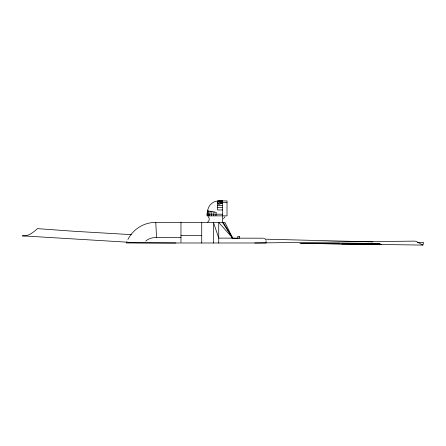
<?xml version="1.0" encoding="UTF-8"?>
<svg xmlns="http://www.w3.org/2000/svg" width="446" height="446" viewBox="0 0 446 446"><rect width="100%" height="100%" fill="white"/><g stroke="black" fill="none" stroke-linecap="round" stroke-linejoin="round"><path stroke-width="0.67" d="M207.044 214.197C207.412 210.205 208.41 205.818 211.828 203.298C216.098 199.786 221.963 201.196 227.02 200.912L227.02 215.858L207.044 215.858L207.044 214.197L222.504 214.197M207.914 210.897L207.345 215.858M208.773 211.042L208.232 215.858M210.138 211.276L209.637 215.858M211.922 211.582L211.471 215.858M213.996 211.939L213.612 215.858M303.369 243.382L422.864 245.088L423.7 242.657L417.428 242.563M223.479 218.824L224.901 216.739M207.663 222.13C209.508 220.971 209.787 218.127 208.21 216.628M231.742 237.11L232.667 238.119L222.504 222.459L222.504 200.912L217.553 202.172L227.02 202.568M222.504 200.912L217.553 201.291L222.504 201.291M180.97 237.467L154.132 237.59A16.112 16.112 0 0 0 145.641 241.085M254.75 242.986L414.88 241.119L416.179 241.414L422.864 245.088M299.957 243.354L339.406 243.243M222.504 200.99L217.553 200.99L217.553 209.966L222.504 209.966M218.791 203.577L217.553 203.577L222.504 202.568L217.553 205.405L222.504 205.405M220.647 203.577L222.504 203.577M217.553 207.557L222.504 207.557M127.902 239.48A31.248 31.248 0 0 1 155.771 222.37L224.979 222.459L232.667 238.119L218.735 222.459L218.735 242.986M180.97 235.438L201.726 235.438M175.847 242.986L136.459 242.741L22.3 235.839C28.204 236.664 33.327 232.338 37.464 228.631L74.069 231.279L131.408 234.646M381.709 244.408L341.937 243.973L380.154 243.516L340.8 243.962L301.095 243.365M372.889 241.877L265.593 239.19M232.043 238.175L238.203 238.365M263.658 238.197L218.735 238.119L213.478 222.459L213.478 242.986M207.619 210.846L216.226 212.318L215.903 215.858M264.327 238.432L265.431 239.296M223.329 222.459L232.667 238.119M155.771 222.37L156.54 237.467M266.056 240.556L266.056 242.986L126.385 242.986A31.248 31.248 0 0 1 126.842 241.799M239.675 238.315L239.675 236.308L237.796 236.308L237.796 238.315M201.726 222.37L201.726 242.986M180.97 222.37L180.97 242.301"/></g></svg>
